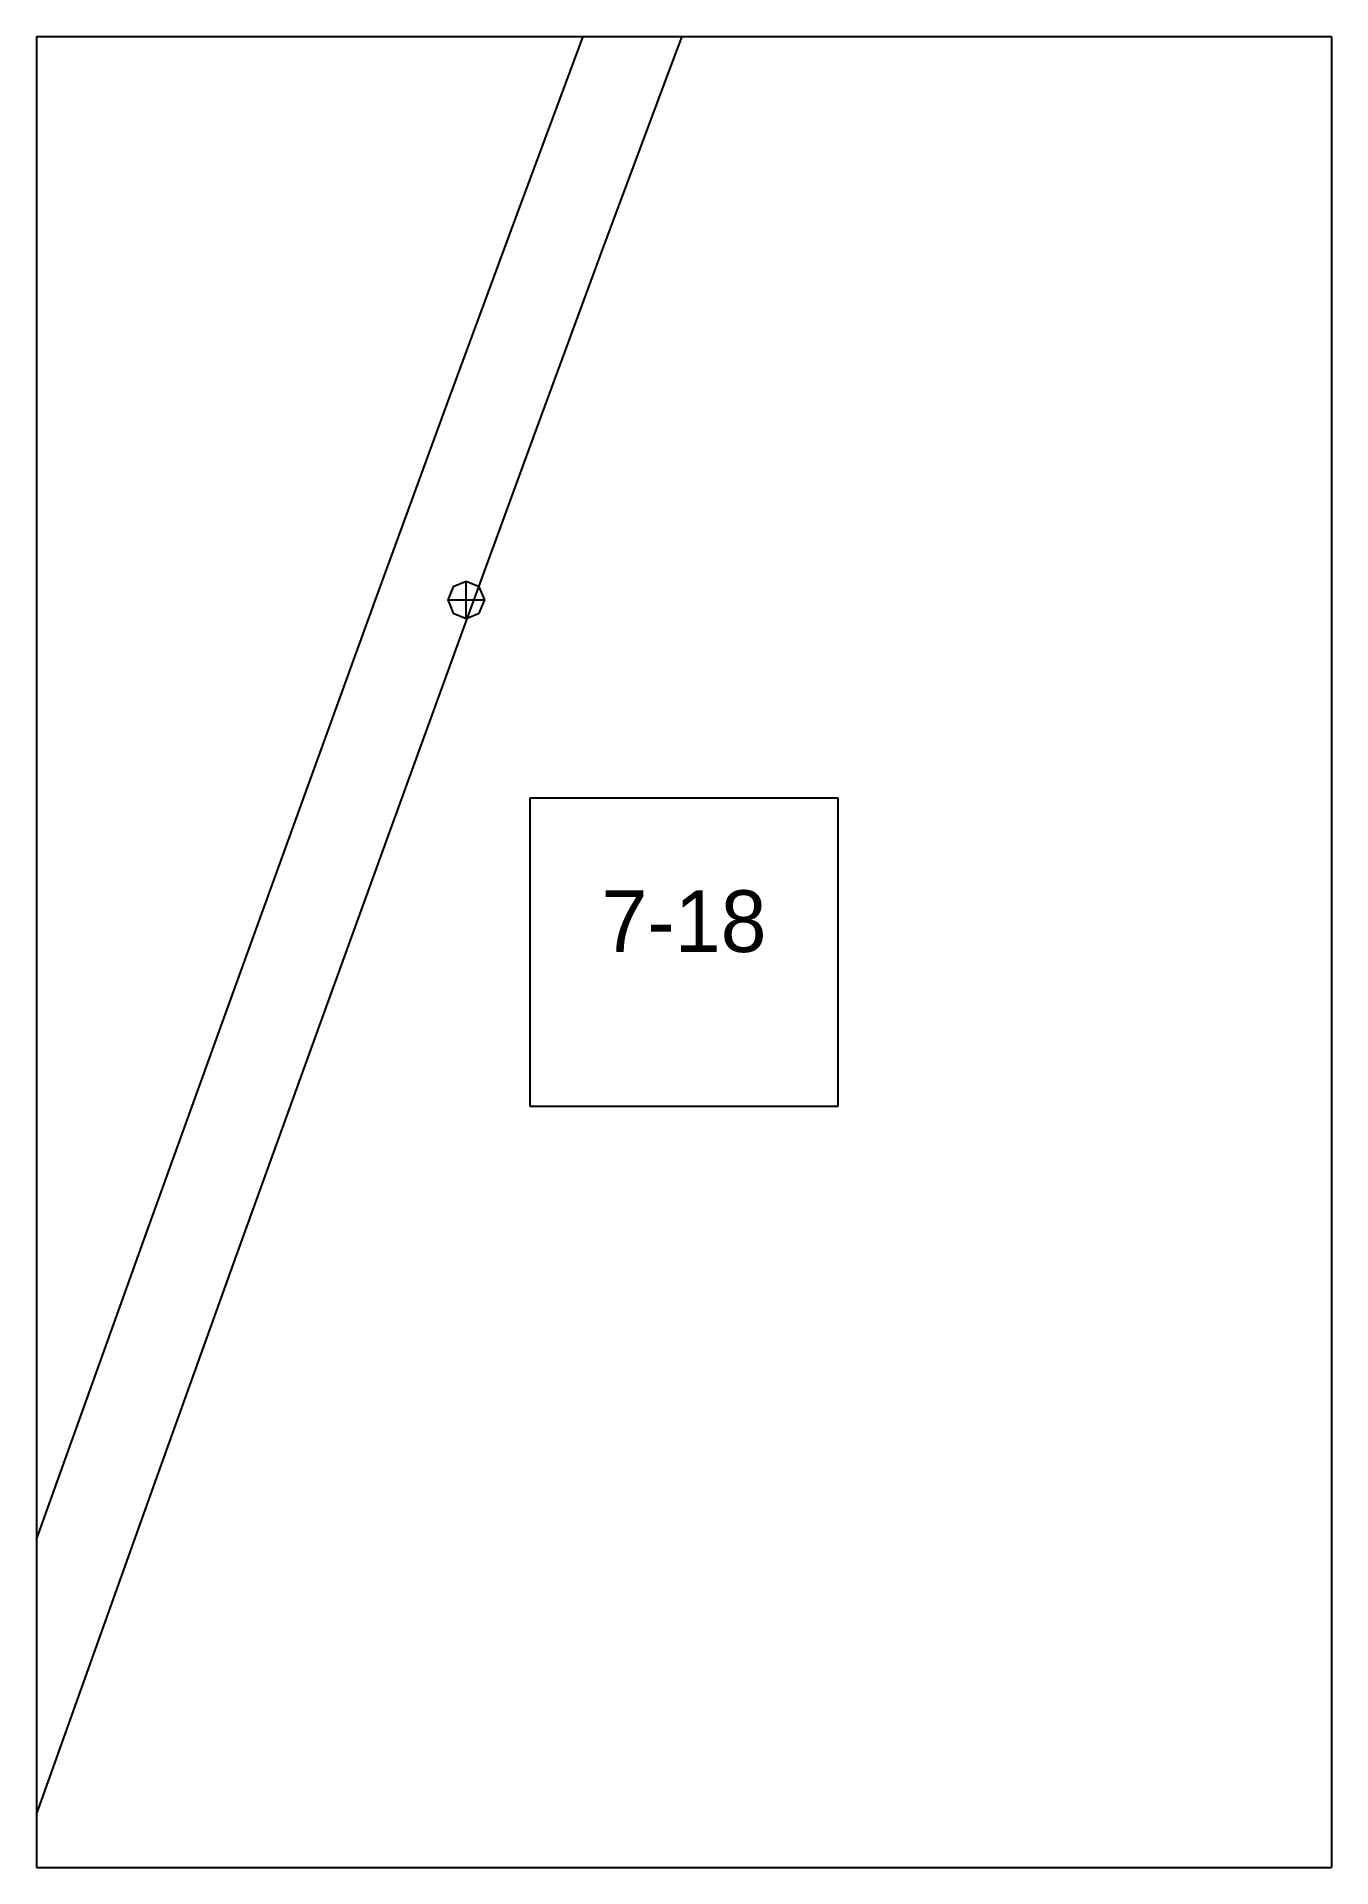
# Paper-space layout 'Plan 7-18' of a CAD drawing. Header units: metres, sheet in millimetres. Extents: x 0 to 210, y 0 to 297.
# The model-space entities are those that its viewports show. They can reach past a viewport. Long polylines and large blocks are cut down to what shows.
import ezdxf
from ezdxf.enums import TextEntityAlignment as Align

# ---------------------------------------------------------------- set-up
doc = ezdxf.new("R2010")
doc.units = ezdxf.units.M
for name, color, linetype in [('default', 7, 'Continuous'), ('TEXTLAYER', 7, 'Continuous'), ('VIEWPORTS', 7, 'Continuous')]:
    doc.layers.add(name, color=color, linetype=linetype)

msp = doc.modelspace()

# ---------------------------------------------------------------- linework, layer by layer
at = {"color": 9}
for p, q in [((3570, -1485), (3570, -1782)), ((3570, -1485), (3570, -1782)), ((3780, -1485), (3780, -1782)), ((3780, -1485), (3780, -1782)), ((3360, -1782), (3570, -1782)), ((3360, -1782), (3570, -1782)), ((3570, -1782), (3780, -1782)), ((3570, -1782), (3570, -2079)), ((3570, -1782), (3780, -1782)), ((3570, -1782), (3570, -2079)), ((3780, -1782), (3990, -1782)), ((3780, -1782), (3780, -2079)), ((3780, -1782), (3990, -1782)), ((3780, -1782), (3780, -2079)), ((3650, -1905.5), (3700, -1905.5)), ((3650, -1905.5), (3650, -1955.5)), ((3700, -1955.5), (3700, -1905.5)), ((3650, -1955.5), (3700, -1955.5)), ((3360, -2079), (3570, -2079)), ((3360, -2079), (3570, -2079)), ((3570, -2079), (3780, -2079)), ((3570, -2079), (3570, -2376)), ((3570, -2079), (3780, -2079)), ((3570, -2079), (3570, -2376)), ((3780, -2079), (3990, -2079)), ((3780, -2079), (3780, -2376)), ((3780, -2079), (3990, -2079)), ((3780, -2079), (3780, -2376))]:
    msp.add_line(p, q, dxfattribs=at)
at = {"layer": 'default', "color": 7, "linetype": 'Continuous'}
for p, q in [((3658.98, -1781.16), (3669.78, -1752.63)), ((3673.03, -1786.39), (3683.81, -1757.95)), ((3647.94, -1810.82), (3658.98, -1781.16)), ((3662.01, -1816), (3673.03, -1786.39)), ((3636.61, -1841.57), (3647.94, -1810.82)), ((3650.7, -1846.72), (3662.01, -1816)), ((3624.98, -1873.37), (3636.61, -1841.57)), ((3639.08, -1878.5), (3650.7, -1846.72)), ((3639.67, -1870.38), (3637.55, -1871.26)), ((3641.79, -1871.26), (3639.67, -1870.38)), ((3639.67, -1876.38), (3639.67, -1870.38)), ((3613.05, -1906.18), (3624.98, -1873.37)), ((3637.55, -1871.26), (3636.67, -1873.38)), ((3636.67, -1873.38), (3637.55, -1875.51)), ((3636.67, -1873.38), (3642.67, -1873.38)), ((3642.67, -1873.38), (3641.79, -1871.26)), ((3641.79, -1875.51), (3642.67, -1873.38)), ((3637.55, -1875.51), (3639.67, -1876.38)), ((3639.67, -1876.38), (3641.79, -1875.51)), ((3627.16, -1911.29), (3639.08, -1878.5)), ((3600.84, -1939.93), (3613.05, -1906.18)), ((3614.95, -1945.01), (3627.16, -1911.29)), ((3588.37, -1974.54), (3600.84, -1939.93)), ((3602.49, -1979.6), (3614.95, -1945.01)), ((3575.66, -2009.96), (3588.37, -1974.54)), ((3589.79, -2015.01), (3602.49, -1979.6)), ((3562.74, -2046.12), (3575.66, -2009.96)), ((3576.87, -2051.15), (3589.79, -2015.01)), ((3563.76, -2087.95), (3576.87, -2051.15))]:
    msp.add_line(p, q, dxfattribs=at)

# ---------------------------------------------------------------- texts
at = {"layer": 'TEXTLAYER', "color": 1}
msp.add_text('7-18', height=10, dxfattribs=at).set_placement((3675, -1930.5), align=Align.CENTER)

psp = doc.layouts.new('Plan 7-18')

# ---------------------------------------------------------------- viewports
at = {"layer": 'VIEWPORTS'}
psp.add_viewport(center=(105, 148.5), size=(210, 297), view_center_point=(3675, -1930.5), view_height=297, dxfattribs=at)

doc.saveas('drawing.dxf')
